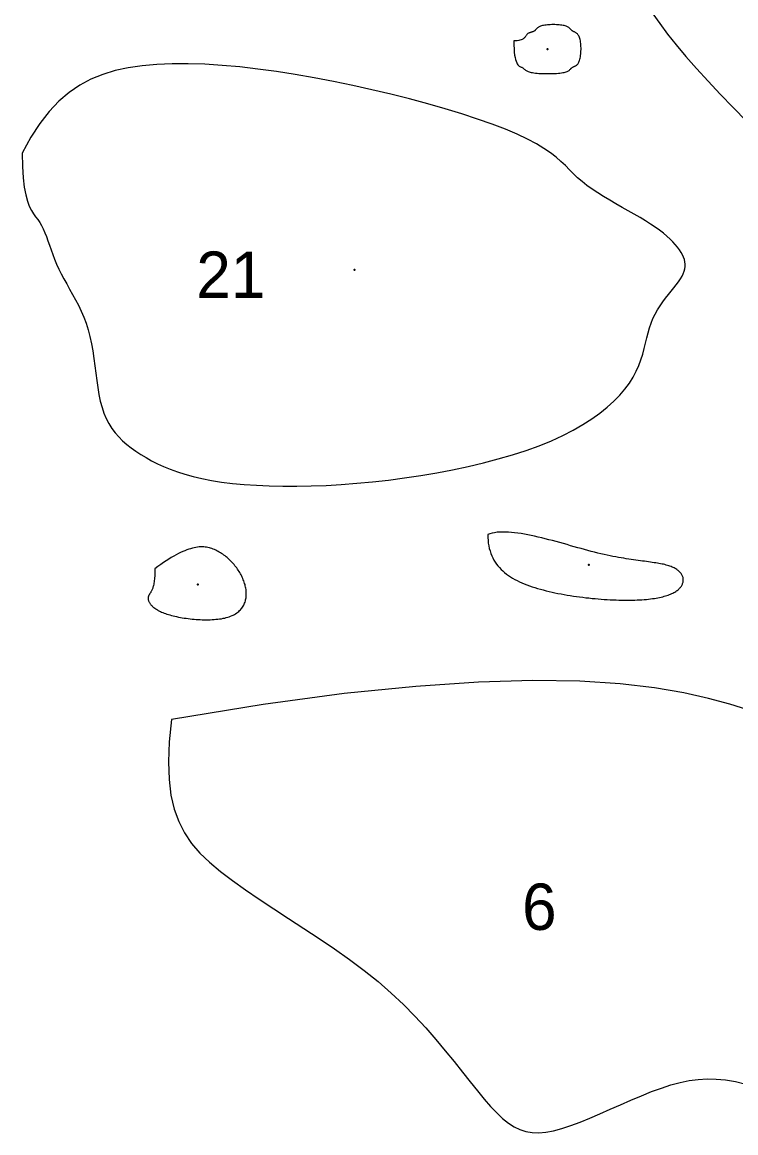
# Model space of a CAD drawing. Header units: millimetres. Extents: x 11.3 to 53.6, y 11.7 to 53.8.
# Drawn here: x 13.55 to 23.58, y 15.33 to 30.96 of the extents above; entities that cross this region are included whole.
import ezdxf
from ezdxf.enums import TextEntityAlignment as Align

# ---------------------------------------------------------------- set-up
doc = ezdxf.new("R2010")
doc.units = ezdxf.units.MM
for name, color, linetype in [('CONTOURS', 1, 'Continuous'), ('DIMENSIONS', 5, 'Continuous'), ('LABELS', 7, 'Continuous')]:
    doc.layers.add(name, color=color, linetype=linetype)

msp = doc.modelspace()

# ---------------------------------------------------------------- linework, layer by layer
at = {"layer": 'CONTOURS', "lineweight": 5}
for points in [[(22.416, 31.077), (22.515, 30.937), (22.625, 30.791), (22.748, 30.637), (22.884, 30.476), (23.034, 30.305), (23.195, 30.127), (23.367, 29.943), (23.549, 29.756), (23.737, 29.567)], [(23.754, 21.284), (23.5, 21.361), (23.203, 21.442), (22.854, 21.521), (22.443, 21.591), (21.959, 21.648), (21.391, 21.684), (20.73, 21.694), (19.964, 21.673), (19.083, 21.613), (18.077, 21.51), (16.934, 21.356), (15.646, 21.147), (15.646, 21.147), (15.615, 20.832), (15.603, 20.551), (15.611, 20.303), (15.637, 20.082), (15.683, 19.885), (15.747, 19.709), (15.828, 19.55), (15.928, 19.404), (16.046, 19.268), (16.181, 19.138), (16.333, 19.01), (16.502, 18.881), (16.685, 18.751), (16.88, 18.619), (17.084, 18.484), (17.294, 18.347), (17.509, 18.207), (17.725, 18.064), (17.94, 17.918), (18.151, 17.769), (18.356, 17.616), (18.551, 17.459), (18.735, 17.298), (18.908, 17.135), (19.07, 16.971), (19.222, 16.806), (19.364, 16.644), (19.497, 16.486), (19.621, 16.333), (19.738, 16.186), (19.847, 16.048), (19.949, 15.92), (20.045, 15.804), (20.135, 15.7), (20.221, 15.61), (20.304, 15.532), (20.386, 15.468), (20.466, 15.416), (20.548, 15.377), (20.633, 15.349), (20.721, 15.334), (20.814, 15.331), (20.913, 15.34), (21.021, 15.36), (21.137, 15.392), (21.262, 15.433), (21.393, 15.483), (21.531, 15.539), (21.672, 15.599), (21.817, 15.663), (21.964, 15.727), (22.11, 15.791), (22.256, 15.853), (22.399, 15.91), (22.538, 15.961), (22.672, 16.005), (22.802, 16.04), (22.929, 16.066), (23.055, 16.083), (23.182, 16.091), (23.31, 16.088), (23.442, 16.075), (23.58, 16.052), (23.724, 16.017)]]:
    msp.add_lwpolyline(points, dxfattribs=at)
for points in [[(20.462, 30.695), (20.462, 30.634), (20.465, 30.581), (20.468, 30.535), (20.473, 30.495), (20.479, 30.461), (20.486, 30.432), (20.494, 30.408), (20.502, 30.388), (20.511, 30.371), (20.52, 30.359), (20.529, 30.349), (20.538, 30.341), (20.548, 30.335), (20.556, 30.331), (20.565, 30.327), (20.573, 30.324), (20.58, 30.321), (20.587, 30.317), (20.593, 30.313), (20.598, 30.308), (20.604, 30.304), (20.609, 30.299), (20.615, 30.294), (20.621, 30.289), (20.628, 30.284), (20.635, 30.279), (20.643, 30.274), (20.653, 30.269), (20.664, 30.265), (20.676, 30.26), (20.69, 30.256), (20.706, 30.252), (20.723, 30.248), (20.743, 30.245), (20.765, 30.242), (20.789, 30.24), (20.814, 30.238), (20.841, 30.236), (20.868, 30.235), (20.896, 30.234), (20.924, 30.234), (20.953, 30.234), (20.981, 30.234), (21.009, 30.235), (21.036, 30.236), (21.063, 30.238), (21.088, 30.24), (21.111, 30.242), (21.133, 30.245), (21.153, 30.249), (21.171, 30.252), (21.186, 30.256), (21.2, 30.261), (21.212, 30.265), (21.222, 30.27), (21.231, 30.275), (21.239, 30.28), (21.246, 30.285), (21.252, 30.29), (21.257, 30.295), (21.262, 30.3), (21.266, 30.304), (21.27, 30.309), (21.275, 30.313), (21.279, 30.317), (21.283, 30.321), (21.288, 30.324), (21.294, 30.327), (21.3, 30.33), (21.306, 30.333), (21.312, 30.335), (21.319, 30.338), (21.326, 30.342), (21.333, 30.345), (21.34, 30.35), (21.346, 30.355), (21.353, 30.361), (21.36, 30.368), (21.366, 30.376), (21.372, 30.385), (21.378, 30.395), (21.383, 30.407), (21.388, 30.421), (21.392, 30.436), (21.396, 30.453), (21.399, 30.471), (21.402, 30.49), (21.404, 30.511), (21.405, 30.531), (21.406, 30.552), (21.407, 30.574), (21.407, 30.595), (21.406, 30.617), (21.405, 30.638), (21.403, 30.658), (21.4, 30.678), (21.398, 30.696), (21.394, 30.714), (21.39, 30.73), (21.385, 30.744), (21.38, 30.757), (21.375, 30.768), (21.369, 30.777), (21.363, 30.786), (21.356, 30.793), (21.349, 30.8), (21.342, 30.805), (21.336, 30.81), (21.329, 30.814), (21.322, 30.817), (21.315, 30.82), (21.308, 30.823), (21.302, 30.826), (21.296, 30.829), (21.29, 30.831), (21.285, 30.835), (21.281, 30.838), (21.276, 30.842), (21.272, 30.846), (21.268, 30.851), (21.265, 30.855), (21.26, 30.86), (21.256, 30.865), (21.252, 30.87), (21.246, 30.875), (21.241, 30.88), (21.234, 30.885), (21.226, 30.89), (21.218, 30.894), (21.208, 30.899), (21.197, 30.903), (21.184, 30.907), (21.17, 30.91), (21.155, 30.913), (21.138, 30.916), (21.119, 30.918), (21.1, 30.92), (21.08, 30.921), (21.06, 30.922), (21.039, 30.923), (21.017, 30.923), (20.996, 30.923), (20.975, 30.922), (20.955, 30.921), (20.935, 30.92), (20.916, 30.918), (20.898, 30.916), (20.881, 30.913), (20.865, 30.91), (20.851, 30.906), (20.839, 30.903), (20.828, 30.898), (20.818, 30.894), (20.81, 30.889), (20.802, 30.885), (20.796, 30.88), (20.79, 30.875), (20.785, 30.87), (20.78, 30.865), (20.776, 30.86), (20.772, 30.855), (20.768, 30.85), (20.764, 30.846), (20.76, 30.842), (20.756, 30.838), (20.751, 30.834), (20.746, 30.831), (20.74, 30.828), (20.734, 30.826), (20.728, 30.824), (20.721, 30.821), (20.714, 30.819), (20.707, 30.817), (20.7, 30.815), (20.693, 30.813), (20.686, 30.81), (20.679, 30.808), (20.673, 30.805), (20.666, 30.801), (20.66, 30.797), (20.654, 30.793), (20.648, 30.788), (20.643, 30.783), (20.639, 30.776), (20.634, 30.77), (20.63, 30.763), (20.625, 30.756), (20.62, 30.748), (20.613, 30.741), (20.606, 30.734), (20.598, 30.727), (20.588, 30.72), (20.577, 30.714), (20.564, 30.709), (20.548, 30.704), (20.531, 30.7), (20.51, 30.697), (20.488, 30.695), (20.462, 30.695)], [(13.545, 29.115), (13.549, 28.925), (13.559, 28.766), (13.574, 28.635), (13.594, 28.527), (13.618, 28.439), (13.645, 28.368), (13.674, 28.31), (13.704, 28.262), (13.734, 28.22), (13.763, 28.181), (13.791, 28.141), (13.817, 28.096), (13.841, 28.048), (13.864, 27.995), (13.886, 27.94), (13.907, 27.881), (13.929, 27.819), (13.951, 27.755), (13.975, 27.689), (14.001, 27.622), (14.029, 27.554), (14.06, 27.485), (14.095, 27.415), (14.132, 27.345), (14.171, 27.274), (14.212, 27.202), (14.254, 27.128), (14.295, 27.052), (14.336, 26.974), (14.375, 26.893), (14.411, 26.809), (14.444, 26.721), (14.474, 26.629), (14.499, 26.533), (14.52, 26.434), (14.537, 26.332), (14.553, 26.228), (14.567, 26.124), (14.58, 26.02), (14.593, 25.918), (14.608, 25.817), (14.625, 25.72), (14.644, 25.626), (14.668, 25.538), (14.695, 25.456), (14.728, 25.38), (14.765, 25.309), (14.806, 25.242), (14.852, 25.181), (14.903, 25.123), (14.957, 25.068), (15.015, 25.017), (15.077, 24.968), (15.144, 24.921), (15.213, 24.876), (15.287, 24.832), (15.364, 24.788), (15.447, 24.746), (15.534, 24.706), (15.628, 24.668), (15.728, 24.631), (15.835, 24.597), (15.95, 24.565), (16.074, 24.536), (16.207, 24.511), (16.35, 24.488), (16.504, 24.469), (16.667, 24.453), (16.84, 24.442), (17.022, 24.434), (17.211, 24.429), (17.408, 24.429), (17.612, 24.433), (17.821, 24.441), (18.035, 24.453), (18.253, 24.47), (18.475, 24.491), (18.699, 24.516), (18.925, 24.545), (19.152, 24.58), (19.377, 24.618), (19.6, 24.66), (19.82, 24.707), (20.035, 24.758), (20.243, 24.812), (20.444, 24.871), (20.637, 24.933), (20.819, 24.999), (20.99, 25.068), (21.149, 25.141), (21.297, 25.217), (21.433, 25.295), (21.559, 25.375), (21.673, 25.457), (21.776, 25.541), (21.869, 25.625), (21.952, 25.71), (22.024, 25.795), (22.087, 25.88), (22.14, 25.964), (22.184, 26.047), (22.22, 26.128), (22.25, 26.209), (22.275, 26.288), (22.297, 26.366), (22.315, 26.441), (22.333, 26.515), (22.351, 26.587), (22.371, 26.657), (22.393, 26.724), (22.419, 26.789), (22.45, 26.851), (22.484, 26.911), (22.52, 26.968), (22.559, 27.023), (22.598, 27.076), (22.638, 27.126), (22.677, 27.174), (22.714, 27.22), (22.748, 27.264), (22.78, 27.305), (22.807, 27.345), (22.829, 27.383), (22.846, 27.419), (22.86, 27.454), (22.868, 27.488), (22.873, 27.521), (22.873, 27.554), (22.869, 27.586), (22.861, 27.618), (22.849, 27.651), (22.834, 27.685), (22.815, 27.719), (22.792, 27.754), (22.765, 27.791), (22.734, 27.828), (22.699, 27.866), (22.66, 27.906), (22.616, 27.946), (22.566, 27.988), (22.512, 28.03), (22.452, 28.073), (22.386, 28.117), (22.315, 28.163), (22.238, 28.209), (22.157, 28.255), (22.072, 28.303), (21.986, 28.352), (21.898, 28.401), (21.811, 28.452), (21.725, 28.503), (21.642, 28.555), (21.563, 28.607), (21.488, 28.66), (21.421, 28.714), (21.359, 28.769), (21.301, 28.825), (21.245, 28.881), (21.187, 28.939), (21.125, 28.997), (21.056, 29.057), (20.977, 29.119), (20.886, 29.182), (20.779, 29.246), (20.655, 29.312), (20.51, 29.381), (20.344, 29.451), (20.157, 29.522), (19.952, 29.594), (19.731, 29.666), (19.497, 29.738), (19.251, 29.808), (18.995, 29.877), (18.733, 29.944), (18.465, 30.007), (18.195, 30.068), (17.924, 30.124), (17.654, 30.176), (17.386, 30.222), (17.122, 30.264), (16.862, 30.299), (16.606, 30.328), (16.357, 30.35), (16.115, 30.365), (15.88, 30.372), (15.654, 30.371), (15.438, 30.362), (15.232, 30.343), (15.037, 30.315), (14.852, 30.276), (14.678, 30.224), (14.512, 30.156), (14.355, 30.072), (14.205, 29.97), (14.062, 29.847), (13.926, 29.702), (13.795, 29.533), (13.668, 29.338), (13.545, 29.115)], [(20.095, 23.75), (20.096, 23.708), (20.099, 23.667), (20.103, 23.627), (20.109, 23.589), (20.117, 23.553), (20.127, 23.518), (20.138, 23.484), (20.151, 23.451), (20.165, 23.42), (20.181, 23.39), (20.199, 23.362), (20.217, 23.334), (20.238, 23.308), (20.259, 23.283), (20.282, 23.259), (20.306, 23.236), (20.332, 23.213), (20.358, 23.192), (20.386, 23.172), (20.415, 23.153), (20.445, 23.135), (20.476, 23.117), (20.508, 23.1), (20.541, 23.084), (20.575, 23.069), (20.609, 23.055), (20.645, 23.041), (20.682, 23.027), (20.719, 23.015), (20.757, 23.003), (20.796, 22.991), (20.835, 22.98), (20.875, 22.969), (20.916, 22.959), (20.957, 22.949), (20.999, 22.939), (21.041, 22.93), (21.083, 22.921), (21.126, 22.913), (21.169, 22.905), (21.213, 22.898), (21.256, 22.891), (21.3, 22.884), (21.344, 22.877), (21.388, 22.871), (21.431, 22.866), (21.475, 22.86), (21.519, 22.856), (21.563, 22.851), (21.606, 22.847), (21.649, 22.843), (21.692, 22.84), (21.734, 22.837), (21.776, 22.834), (21.818, 22.832), (21.859, 22.83), (21.9, 22.828), (21.94, 22.827), (21.979, 22.826), (22.018, 22.826), (22.056, 22.826), (22.093, 22.826), (22.129, 22.827), (22.165, 22.827), (22.199, 22.829), (22.233, 22.83), (22.265, 22.832), (22.297, 22.835), (22.327, 22.837), (22.356, 22.84), (22.385, 22.843), (22.412, 22.847), (22.439, 22.851), (22.464, 22.855), (22.489, 22.859), (22.512, 22.864), (22.535, 22.869), (22.556, 22.874), (22.577, 22.88), (22.597, 22.886), (22.616, 22.892), (22.634, 22.898), (22.652, 22.904), (22.668, 22.911), (22.684, 22.918), (22.699, 22.925), (22.713, 22.932), (22.726, 22.94), (22.739, 22.947), (22.75, 22.955), (22.761, 22.963), (22.772, 22.971), (22.781, 22.98), (22.79, 22.988), (22.798, 22.997), (22.806, 23.005), (22.813, 23.014), (22.819, 23.023), (22.825, 23.032), (22.829, 23.041), (22.834, 23.05), (22.837, 23.06), (22.841, 23.069), (22.843, 23.078), (22.845, 23.088), (22.846, 23.097), (22.846, 23.107), (22.846, 23.116), (22.846, 23.125), (22.844, 23.135), (22.842, 23.144), (22.839, 23.154), (22.836, 23.163), (22.832, 23.172), (22.827, 23.181), (22.822, 23.19), (22.816, 23.199), (22.809, 23.208), (22.802, 23.216), (22.793, 23.225), (22.785, 23.233), (22.775, 23.241), (22.765, 23.249), (22.754, 23.257), (22.742, 23.264), (22.73, 23.272), (22.717, 23.279), (22.703, 23.285), (22.689, 23.292), (22.674, 23.298), (22.658, 23.304), (22.641, 23.31), (22.624, 23.315), (22.606, 23.32), (22.587, 23.325), (22.568, 23.33), (22.547, 23.334), (22.526, 23.338), (22.504, 23.342), (22.482, 23.346), (22.458, 23.35), (22.434, 23.353), (22.409, 23.357), (22.383, 23.361), (22.357, 23.364), (22.329, 23.368), (22.301, 23.372), (22.272, 23.376), (22.242, 23.38), (22.211, 23.384), (22.18, 23.388), (22.147, 23.393), (22.114, 23.398), (22.079, 23.403), (22.044, 23.409), (22.008, 23.415), (21.971, 23.421), (21.934, 23.428), (21.895, 23.435), (21.855, 23.442), (21.815, 23.451), (21.773, 23.459), (21.731, 23.469), (21.688, 23.478), (21.643, 23.489), (21.598, 23.5), (21.552, 23.512), (21.505, 23.524), (21.457, 23.537), (21.409, 23.551), (21.36, 23.564), (21.31, 23.578), (21.26, 23.592), (21.21, 23.607), (21.159, 23.621), (21.108, 23.635), (21.057, 23.649), (21.007, 23.663), (20.956, 23.676), (20.905, 23.689), (20.855, 23.702), (20.805, 23.714), (20.755, 23.725), (20.707, 23.736), (20.658, 23.745), (20.611, 23.754), (20.564, 23.762), (20.518, 23.769), (20.473, 23.775), (20.429, 23.779), (20.386, 23.782), (20.344, 23.784), (20.304, 23.784), (20.265, 23.783), (20.228, 23.78), (20.192, 23.775), (20.158, 23.769), (20.126, 23.76), (20.095, 23.75)], [(15.413, 23.268), (15.413, 23.239), (15.412, 23.212), (15.411, 23.187), (15.41, 23.163), (15.408, 23.141), (15.406, 23.12), (15.404, 23.1), (15.401, 23.082), (15.398, 23.065), (15.395, 23.049), (15.392, 23.034), (15.388, 23.02), (15.385, 23.008), (15.381, 22.996), (15.377, 22.985), (15.373, 22.975), (15.369, 22.966), (15.365, 22.957), (15.361, 22.949), (15.357, 22.942), (15.353, 22.935), (15.349, 22.928), (15.346, 22.922), (15.342, 22.917), (15.338, 22.911), (15.335, 22.906), (15.332, 22.901), (15.329, 22.896), (15.326, 22.891), (15.324, 22.887), (15.322, 22.882), (15.32, 22.876), (15.318, 22.871), (15.317, 22.866), (15.317, 22.86), (15.316, 22.854), (15.316, 22.848), (15.317, 22.841), (15.318, 22.835), (15.319, 22.828), (15.321, 22.821), (15.324, 22.814), (15.327, 22.806), (15.33, 22.799), (15.334, 22.791), (15.339, 22.784), (15.344, 22.776), (15.35, 22.768), (15.357, 22.76), (15.364, 22.752), (15.372, 22.744), (15.38, 22.736), (15.389, 22.728), (15.399, 22.72), (15.41, 22.712), (15.421, 22.704), (15.434, 22.697), (15.447, 22.689), (15.46, 22.681), (15.475, 22.673), (15.49, 22.666), (15.507, 22.658), (15.524, 22.651), (15.542, 22.644), (15.561, 22.637), (15.581, 22.63), (15.602, 22.624), (15.623, 22.617), (15.646, 22.611), (15.669, 22.605), (15.694, 22.599), (15.718, 22.594), (15.744, 22.588), (15.77, 22.583), (15.797, 22.579), (15.824, 22.574), (15.851, 22.57), (15.879, 22.567), (15.907, 22.563), (15.935, 22.56), (15.963, 22.557), (15.992, 22.555), (16.02, 22.553), (16.049, 22.552), (16.078, 22.551), (16.106, 22.55), (16.134, 22.55), (16.162, 22.55), (16.19, 22.551), (16.217, 22.552), (16.244, 22.553), (16.271, 22.556), (16.296, 22.558), (16.322, 22.561), (16.347, 22.565), (16.371, 22.57), (16.394, 22.574), (16.416, 22.58), (16.438, 22.586), (16.459, 22.593), (16.478, 22.6), (16.497, 22.608), (16.515, 22.616), (16.532, 22.625), (16.548, 22.635), (16.563, 22.645), (16.578, 22.655), (16.591, 22.666), (16.604, 22.678), (16.615, 22.69), (16.626, 22.702), (16.636, 22.715), (16.646, 22.728), (16.654, 22.741), (16.662, 22.755), (16.669, 22.769), (16.675, 22.784), (16.68, 22.799), (16.685, 22.814), (16.689, 22.829), (16.692, 22.845), (16.695, 22.86), (16.697, 22.877), (16.698, 22.893), (16.698, 22.909), (16.698, 22.926), (16.697, 22.942), (16.696, 22.959), (16.694, 22.976), (16.691, 22.993), (16.688, 23.01), (16.684, 23.028), (16.68, 23.045), (16.674, 23.062), (16.669, 23.079), (16.663, 23.096), (16.656, 23.113), (16.649, 23.131), (16.641, 23.148), (16.633, 23.164), (16.624, 23.181), (16.615, 23.198), (16.606, 23.215), (16.596, 23.231), (16.585, 23.247), (16.574, 23.263), (16.563, 23.279), (16.551, 23.295), (16.539, 23.31), (16.527, 23.326), (16.514, 23.341), (16.5, 23.355), (16.487, 23.37), (16.473, 23.384), (16.459, 23.397), (16.444, 23.411), (16.429, 23.424), (16.414, 23.436), (16.399, 23.448), (16.383, 23.46), (16.367, 23.472), (16.351, 23.482), (16.335, 23.493), (16.318, 23.503), (16.302, 23.512), (16.285, 23.521), (16.268, 23.53), (16.25, 23.537), (16.233, 23.545), (16.215, 23.551), (16.196, 23.557), (16.178, 23.562), (16.159, 23.566), (16.139, 23.57), (16.12, 23.573), (16.099, 23.574), (16.078, 23.575), (16.057, 23.575), (16.035, 23.574), (16.012, 23.571), (15.989, 23.568), (15.965, 23.563), (15.94, 23.557), (15.914, 23.55), (15.888, 23.542), (15.86, 23.532), (15.832, 23.521), (15.803, 23.509), (15.773, 23.495), (15.742, 23.48), (15.71, 23.463), (15.677, 23.444), (15.643, 23.424), (15.608, 23.403), (15.571, 23.379), (15.534, 23.354), (15.495, 23.327), (15.455, 23.298), (15.413, 23.268)]]:
    msp.add_lwpolyline(points, close=True, dxfattribs=at)
at = {"layer": 'DIMENSIONS'}
for p in [(20.937, 30.578), (18.22, 27.472), (21.518, 23.322), (16.018, 23.047)]:
    msp.add_point(p, dxfattribs=at)

# ---------------------------------------------------------------- texts
at = {"layer": 'LABELS', "color": 7}
for s, height, p in [('21', 0.6522, (16.48, 27.405)), ('6', 0.652, (20.821, 18.512))]:
    msp.add_text(s, height=height, dxfattribs=at).set_placement(p, align=Align.MIDDLE_CENTER)

doc.saveas('drawing.dxf')
